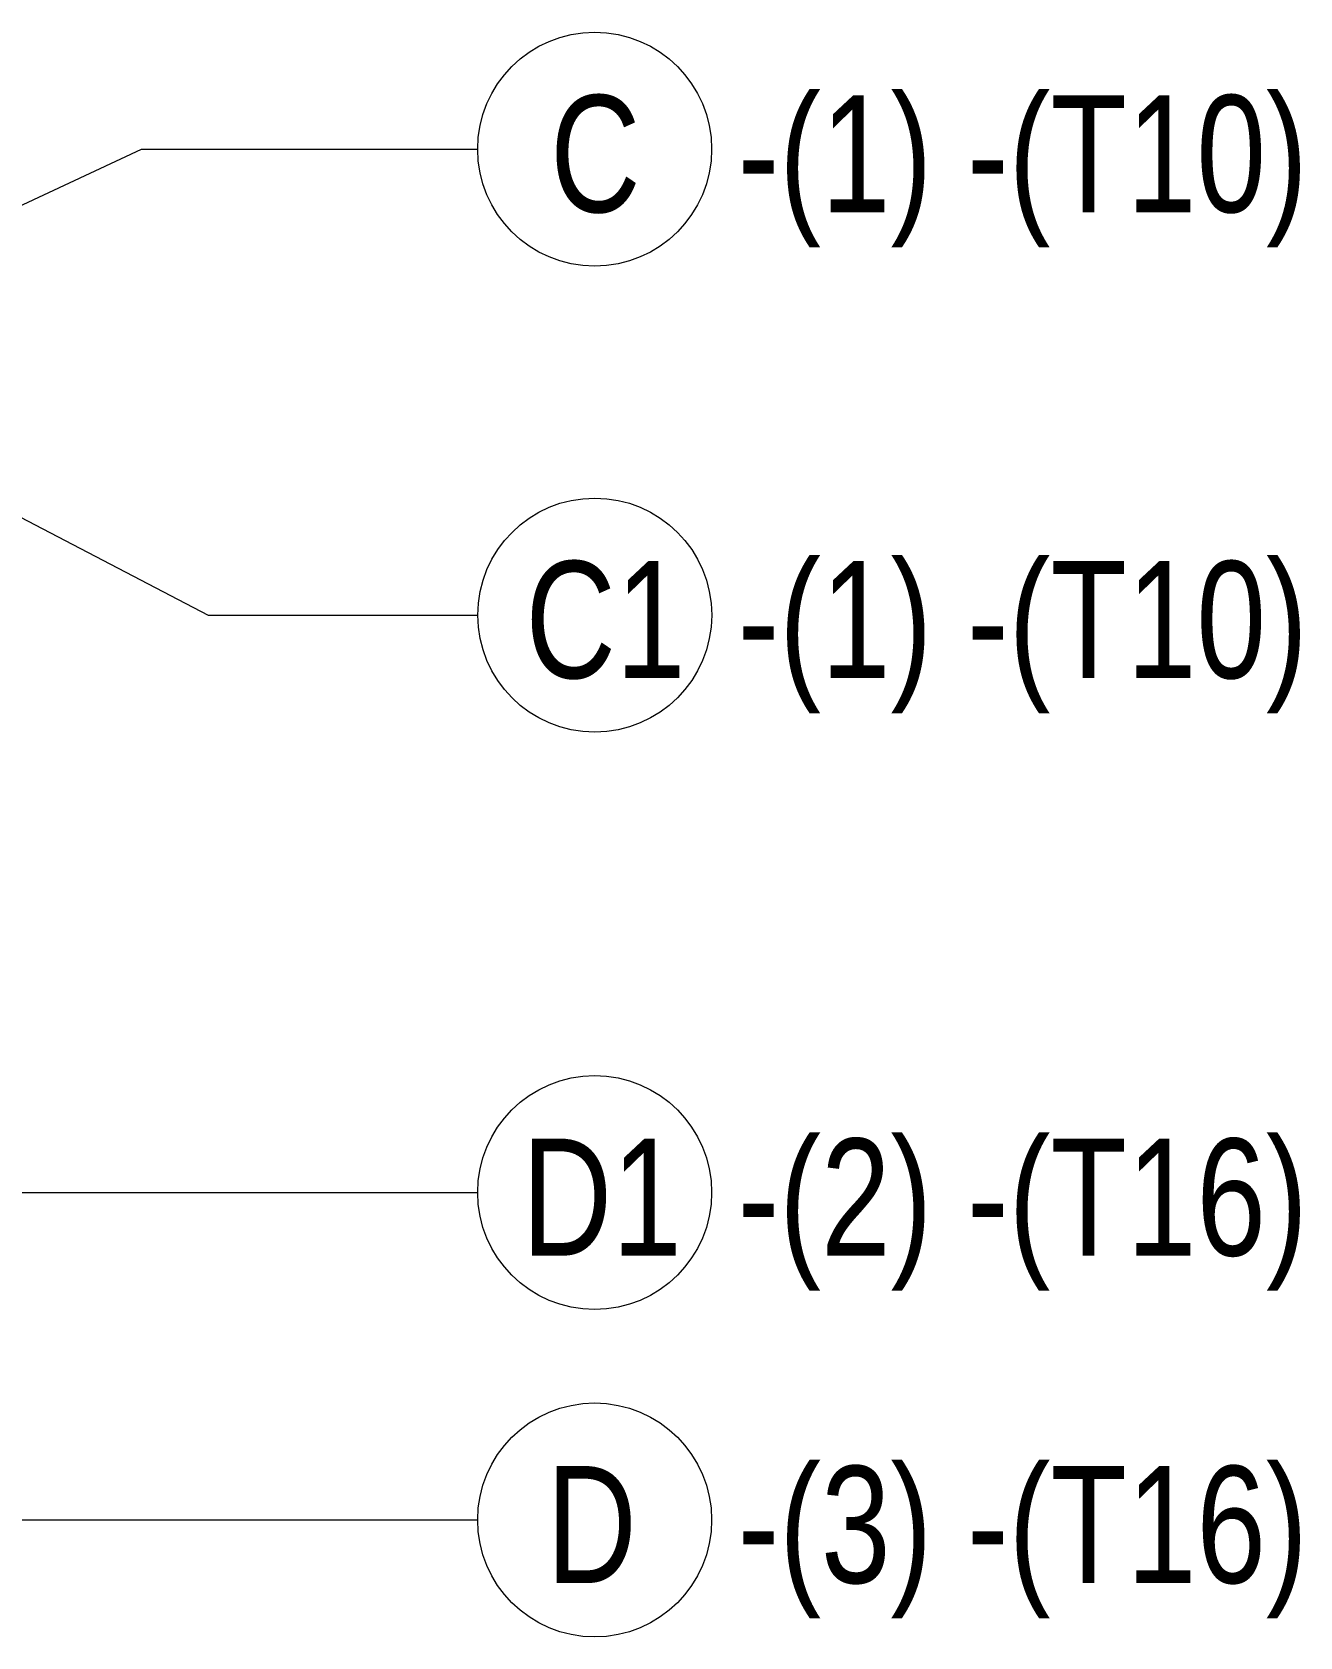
# Model space of a CAD drawing. Header units: millimetres. Extents: x -5408 to 3643, y -1561 to 6809.
# Drawn here: x -318 to 766, y -1409 to -38 of the extents above; entities that cross this region are included whole.
import ezdxf

# ---------------------------------------------------------------- set-up
doc = ezdxf.new("R2010")
doc.units = ezdxf.units.MM
doc.layers.add('S-RBAR-IDEN', color=171, linetype='Continuous', lineweight=9)
doc.styles.add('Nirmala UI Semilight', font='NirmalaS.ttf', dxfattribs={"width": 0.8, "height": 100})

# ---------------------------------------------------------------- blocks, each defined once
blk = doc.blocks.new('M_Rebar Tag_rfa MARK - ARROW-794226-Elevation Right 1')
at = {"layer": 'S-RBAR-IDEN'}
blk.add_circle((7099.9, 4156), 100, dxfattribs=at)
blk = doc.blocks.new('M_Rebar Tag_rfa MARK - DOT 1 MM-794228-Elevation Right 1')
at = {"layer": 'S-RBAR-IDEN'}
blk.add_circle((7176, -536.1), 100, dxfattribs=at)

msp = doc.modelspace()

# ---------------------------------------------------------------- linework, layer by layer
at = {"layer": 'S-RBAR-IDEN'}
for p, q in [((-734.51585, -375.9593), (-224.69964, -137.82489)), ((-224.69964, -137.82489), (62.83216, -137.82489)), ((-475.05336, -375.9593), (-167.49262, -536.09355)), ((-167.49262, -536.09355), (62.83216, -536.09355)), ((-453.50238, -1029.65121), (62.83216, -1029.65121)), ((-550.71764, -1309.47662), (62.83216, -1309.47662))]:
    msp.add_line(p, q, dxfattribs=at)

# ---------------------------------------------------------------- block references
for name, p in [('M_Rebar Tag_rfa MARK - ARROW-794226-Elevation Right 1', (-6937.09458, -4293.869)), ('M_Rebar Tag_rfa MARK - DOT 1 MM-794228-Elevation Right 1', (-7013.13604, 0)), ('M_Rebar Tag_rfa MARK - ARROW-794226-Elevation Right 1', (-6937.09458, -5185.69532)), ('M_Rebar Tag_rfa MARK - ARROW-794226-Elevation Right 1', (-6937.09458, -5465.52072))]:
    msp.add_blockref(name, p, dxfattribs=at)

# ---------------------------------------------------------------- texts
at = {"layer": 'S-RBAR-IDEN', "char_height": 100, "attachment_point": 1, "style": 'Nirmala UI Semilight'}
for s, insert, width in [('C', (124.78299, -91.74299), 84.6582), ('-(1) -(T10)', (285.0435, -91.74299), 543.8648), ('C1', (103.66299, -490.01165), 135.9662), ('-(1) -(T10)', (285.0435, -490.01165), 543.8648), ('D1', (100.46299, -983.56931), 143.6624), ('-(2) -(T16)', (285.0435, -983.56931), 564.388), ('-(3) -(T16)', (285.0435, -1263.39472), 564.388), ('D', (121.58299, -1263.39472), 92.3544)]:
    msp.add_mtext(s, dxfattribs=dict(at, insert=insert, width=width))

doc.saveas('drawing.dxf')
